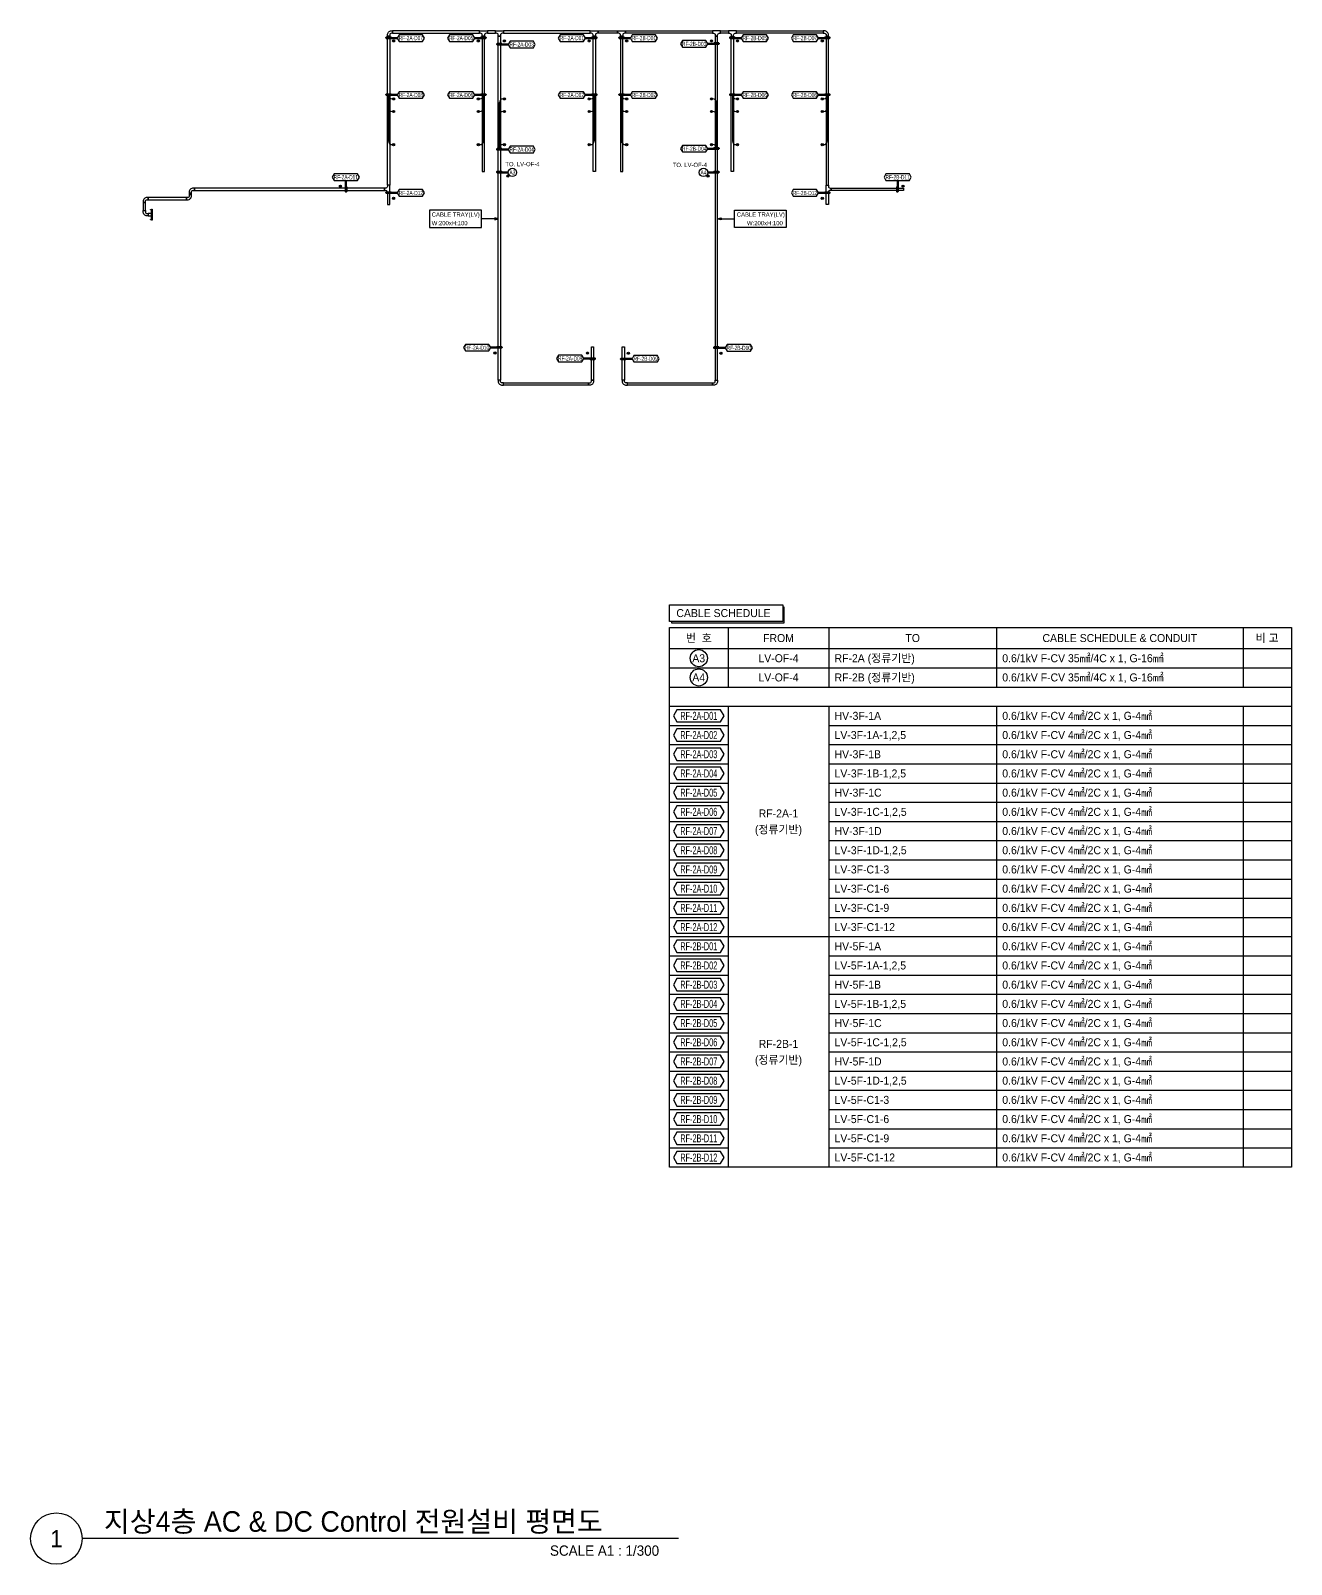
# Model space of a CAD drawing. Header units: millimetres. Extents: x 33052 to 374593, y 4425 to 1197630.
# Drawn here: x 84228 to 194570, y 721650 to 855826 of the extents above; entities that cross this region are included whole.
import ezdxf
from ezdxf.enums import TextEntityAlignment as Align

# ---------------------------------------------------------------- set-up
doc = ezdxf.new("R2010")
doc.units = ezdxf.units.MM
doc.header["$LTSCALE"] = 50
for name, color, linetype in [('-----26 Electrical Cable Tray_CONT', 3, 'Continuous'), ('-----29 Indicator', 1, 'Continuous'), ('-----29 주기', 1, 'Continuous'), ('-----30 Text', 2, 'Continuous'), ('-----41 Drawing Title', 2, 'Continuous'), ('AC CONTROL CABLE', 4, 'Continuous'), ('DC CONTROL CABLE', 1, 'Continuous')]:
    doc.layers.add(name, color=color, linetype=linetype)
doc.styles.add('ELEC', font='')
doc.styles.get('ELEC').set_extended_font_data('Dotum')

msp = doc.modelspace()

# ---------------------------------------------------------------- hatches: boundary and pattern name
at = {"layer": 'AC CONTROL CABLE', "linetype": 'Continuous'}
h = msp.add_hatch(color=256, dxfattribs=at)
edge = h.paths.add_edge_path()
edge.add_arc((125994, 843105), 93.6, 180, 540, ccw=False)
h = msp.add_hatch(color=256, dxfattribs=at)
edge = h.paths.add_edge_path()
edge.add_arc((143514, 843105), 93.6, 0, 360)
at = {"layer": 'DC CONTROL CABLE', "linetype": 'Continuous'}
h = msp.add_hatch(color=256, dxfattribs=at)
edge = h.paths.add_edge_path()
edge.add_arc((115994, 854930), 93.6, 180, 540, ccw=False)
h = msp.add_hatch(color=256, dxfattribs=at)
edge = h.paths.add_edge_path()
edge.add_arc((123414, 854930), 93.6, 0, 360)
h = msp.add_hatch(color=256, dxfattribs=at)
edge = h.paths.add_edge_path()
edge.add_arc((125694, 854930), 93.6, 180, 540, ccw=False)
h = msp.add_hatch(color=256, dxfattribs=at)
edge = h.paths.add_edge_path()
edge.add_arc((133114, 854930), 93.6, 0, 360)
h = msp.add_hatch(color=256, dxfattribs=at)
edge = h.paths.add_edge_path()
edge.add_arc((136394, 854930), 93.6, 180, 540, ccw=False)
h = msp.add_hatch(color=256, dxfattribs=at)
edge = h.paths.add_edge_path()
edge.add_arc((143814, 854930), 93.6, 0, 360)
h = msp.add_hatch(color=256, dxfattribs=at)
edge = h.paths.add_edge_path()
edge.add_arc((146094, 854930), 93.6, 180, 540, ccw=False)
h = msp.add_hatch(color=256, dxfattribs=at)
edge = h.paths.add_edge_path()
edge.add_arc((153514, 854930), 93.6, 0, 360)
h = msp.add_hatch(color=256, dxfattribs=at)
edge = h.paths.add_edge_path()
edge.add_arc((115994, 849855), 93.6, 180, 540, ccw=False)
h = msp.add_hatch(color=256, dxfattribs=at)
edge = h.paths.add_edge_path()
edge.add_arc((123414, 849855), 93.6, 0, 360)
h = msp.add_hatch(color=256, dxfattribs=at)
edge = h.paths.add_edge_path()
edge.add_arc((125694, 849855), 93.6, 180, 540, ccw=False)
h = msp.add_hatch(color=256, dxfattribs=at)
edge = h.paths.add_edge_path()
edge.add_arc((133114, 849855), 93.6, 0, 360)
h = msp.add_hatch(color=256, dxfattribs=at)
edge = h.paths.add_edge_path()
edge.add_arc((136394, 849855), 93.6, 180, 540, ccw=False)
h = msp.add_hatch(color=256, dxfattribs=at)
edge = h.paths.add_edge_path()
edge.add_arc((143814, 849855), 93.6, 0, 360)
h = msp.add_hatch(color=256, dxfattribs=at)
edge = h.paths.add_edge_path()
edge.add_arc((146094, 849855), 93.6, 180, 540, ccw=False)
h = msp.add_hatch(color=256, dxfattribs=at)
edge = h.paths.add_edge_path()
edge.add_arc((153514, 849855), 93.6, 0, 360)
h = msp.add_hatch(color=256, dxfattribs=at)
edge = h.paths.add_edge_path()
edge.add_arc((115994, 848755), 93.6, 180, 540, ccw=False)
h = msp.add_hatch(color=256, dxfattribs=at)
edge = h.paths.add_edge_path()
edge.add_arc((123414, 848755), 93.6, 0, 360)
h = msp.add_hatch(color=256, dxfattribs=at)
edge = h.paths.add_edge_path()
edge.add_arc((125694, 848755), 93.6, 180, 540, ccw=False)
h = msp.add_hatch(color=256, dxfattribs=at)
edge = h.paths.add_edge_path()
edge.add_arc((133114, 848755), 93.6, 0, 360)
h = msp.add_hatch(color=256, dxfattribs=at)
edge = h.paths.add_edge_path()
edge.add_arc((136394, 848755), 93.6, 180, 540, ccw=False)
h = msp.add_hatch(color=256, dxfattribs=at)
edge = h.paths.add_edge_path()
edge.add_arc((143814, 848755), 93.6, 0, 360)
h = msp.add_hatch(color=256, dxfattribs=at)
edge = h.paths.add_edge_path()
edge.add_arc((146094, 848755), 93.6, 180, 540, ccw=False)
h = msp.add_hatch(color=256, dxfattribs=at)
edge = h.paths.add_edge_path()
edge.add_arc((153514, 848755), 93.6, 0, 360)
h = msp.add_hatch(color=256, dxfattribs=at)
edge = h.paths.add_edge_path()
edge.add_arc((115994, 845855), 93.6, 180, 540, ccw=False)
h = msp.add_hatch(color=256, dxfattribs=at)
edge = h.paths.add_edge_path()
edge.add_arc((123414, 845855), 93.6, 0, 360)
h = msp.add_hatch(color=256, dxfattribs=at)
edge = h.paths.add_edge_path()
edge.add_arc((125694, 845855), 93.6, 180, 540, ccw=False)
h = msp.add_hatch(color=256, dxfattribs=at)
edge = h.paths.add_edge_path()
edge.add_arc((133114, 845855), 93.6, 0, 360)
h = msp.add_hatch(color=256, dxfattribs=at)
edge = h.paths.add_edge_path()
edge.add_arc((136394, 845855), 93.6, 180, 540, ccw=False)
h = msp.add_hatch(color=256, dxfattribs=at)
edge = h.paths.add_edge_path()
edge.add_arc((143814, 845855), 93.6, 0, 360)
h = msp.add_hatch(color=256, dxfattribs=at)
edge = h.paths.add_edge_path()
edge.add_arc((146094, 845855), 93.6, 180, 540, ccw=False)
h = msp.add_hatch(color=256, dxfattribs=at)
edge = h.paths.add_edge_path()
edge.add_arc((153514, 845855), 93.6, 0, 360)
h = msp.add_hatch(color=256, dxfattribs=at)
edge = h.paths.add_edge_path()
edge.add_arc((111340, 842223), 93.6, -90, 270)
h = msp.add_hatch(color=256, dxfattribs=at)
edge = h.paths.add_edge_path()
edge.add_arc((160588, 842223), 93.6, 270, 630, ccw=False)
h = msp.add_hatch(color=256, dxfattribs=at)
edge = h.paths.add_edge_path()
edge.add_arc((115994, 841155), 93.6, 180, 540, ccw=False)
h = msp.add_hatch(color=256, dxfattribs=at)
edge = h.paths.add_edge_path()
edge.add_arc((153514, 841155), 93.6, 0, 360)
h = msp.add_hatch(color=256, dxfattribs=at)
edge = h.paths.add_edge_path()
edge.add_arc((124864, 827621), 93.6, 0, 360)
h = msp.add_hatch(color=256, dxfattribs=at)
edge = h.paths.add_edge_path()
edge.add_arc((132963, 827620), 93.6, 360, 720, ccw=False)
h = msp.add_hatch(color=256, dxfattribs=at)
edge = h.paths.add_edge_path()
edge.add_arc((136545, 827604), 93.6, -180, 180)
h = msp.add_hatch(color=256, dxfattribs=at)
edge = h.paths.add_edge_path()
edge.add_arc((144644, 827604), 93.6, -180, 180, ccw=False)

# ---------------------------------------------------------------- linework, layer by layer
at = {"layer": '-----26 Electrical Cable Tray_CONT', "elevation": 0}
for points in [[(115804, 855605, 0.4142136), (115654, 855455), (115654, 855355), (115454, 855355), (115454, 855455, -0.4142136), (115804, 855805), (115904, 855805), (115904, 855605)], [(123504, 855605), (123504, 855805), (124204, 855805), (124204, 855605), (124104, 855605, 0.4142136), (123954, 855455), (123954, 855355), (123754, 855355), (123754, 855455, 0.4142136), (123604, 855605)], [(124904, 855605), (124904, 855805), (125604, 855805), (125604, 855605), (125504, 855605, 0.4142136), (125354, 855455), (125354, 855355), (125154, 855355), (125154, 855455, 0.4142136), (125004, 855605)], [(133203, 855605), (133203, 855805), (133903, 855805), (133903, 855605), (133803, 855605, 0.4142136), (133653, 855455), (133653, 855355), (133453, 855355), (133453, 855455, 0.4142136), (133303, 855605)], [(146004, 855605), (146004, 855805), (145304, 855805), (145304, 855605), (145404, 855605, -0.4142136), (145554, 855455), (145554, 855355), (145754, 855355), (145754, 855455, -0.4142136), (145904, 855605)], [(98105, 841380, -0.4142136), (97955, 841230), (97855, 841230), (97855, 841030), (97955, 841030, 0.4142136), (98305, 841380), (98305, 841480), (98105, 841480)], [(98305, 841705, -0.4142136), (98455, 841855), (98555, 841855), (98555, 842055), (98455, 842055, 0.4142136), (98105, 841705), (98105, 841605), (98305, 841605)], [(115454, 841605), (115654, 841605), (115654, 842305), (115454, 842305), (115454, 842205, -0.4142136), (115304, 842055), (115204, 842055), (115204, 841855), (115304, 841855, -0.4142136), (115454, 841705)], [(94266, 840880, -0.4142136), (94416, 841030), (94516, 841030), (94516, 841230), (94416, 841230, 0.4142136), (94066, 840880), (94066, 840780), (94266, 840780)], [(94266, 839980, 0.4142136), (94416, 839830), (94516, 839830), (94516, 839630), (94416, 839630, -0.4142136), (94066, 839980), (94066, 840080), (94266, 840080)], [(125504, 825005, -0.4142136), (125354, 825155), (125354, 825255), (125154, 825255), (125154, 825155, 0.4142136), (125504, 824805), (125604, 824805), (125604, 825005)], [(133153, 825005, 0.4142136), (133303, 825155), (133303, 825255), (133503, 825255), (133503, 825155, -0.4142136), (133153, 824805), (133053, 824805), (133053, 825005)], [(136355, 825005, -0.4142136), (136205, 825155), (136205, 825255), (136005, 825255), (136005, 825155, 0.4142136), (136355, 824805), (136455, 824805), (136455, 825005)], [(144004, 825005, 0.4142136), (144154, 825155), (144154, 825255), (144354, 825255), (144354, 825155, -0.4142136), (144004, 824805), (143904, 824805), (143904, 825005)]]:
    msp.add_lwpolyline(points, format="xyb", close=True, dxfattribs=at)
for points in [[(115654, 842305), (115454, 842305), (115454, 855355), (115654, 855355)], [(123504, 855605), (123504, 855805), (115904, 855805), (115904, 855605)], [(123754, 843505), (123954, 843505), (123954, 855355), (123754, 855355)], [(124904, 855605), (124904, 855805), (124204, 855805), (124204, 855605)], [(125354, 825255), (125154, 825255), (125154, 855355), (125354, 855355)], [(133203, 855605), (133203, 855805), (125604, 855805), (125604, 855605)], [(133654, 843505), (133454, 843505), (133453, 855355), (133653, 855355)], [(136303, 855605), (136303, 855805), (143904, 855805), (143904, 855605)], [(144604, 855605), (144604, 855805), (145304, 855805), (145304, 855605)], [(146004, 855605), (146004, 855805), (153604, 855805), (153604, 855605)], [(98305, 841605), (98105, 841605), (98105, 841480), (98305, 841480)], [(98555, 842055), (98555, 841855), (115204, 841855), (115204, 842055)], [(115454, 840605), (115654, 840605), (115654, 841605), (115454, 841605)], [(160628, 842055), (160628, 841855), (154304, 841855), (154304, 842055)], [(94266, 840780), (94066, 840780), (94066, 840080), (94266, 840080)], [(94516, 841230), (94516, 841030), (97855, 841030), (97855, 841230)], [(94804, 839630), (94804, 839830), (94516, 839830), (94516, 839630)], [(133503, 825255), (133303, 825255), (133303, 828170), (133503, 828170)], [(136205, 825255), (136005, 825255), (136005, 828154), (136205, 828154)], [(125604, 824805), (125604, 825005), (133053, 825005), (133053, 824805)], [(136455, 824805), (136455, 825005), (143904, 825005), (143904, 824805)]]:
    msp.add_lwpolyline(points, close=True, dxfattribs=at)
at = {"layer": '-----26 Electrical Cable Tray_CONT'}
for points in [[(133903, 855605), (133903, 855805), (135603, 855805), (135603, 855605)], [(135854, 843505), (136054, 843505), (136053, 855355), (135853, 855355)], [(144154, 825255), (144354, 825255), (144354, 855355), (144154, 855355)], [(145754, 843505), (145554, 843505), (145554, 855355), (145754, 855355)], [(153854, 842305), (154054, 842305), (154054, 855355), (153854, 855355)], [(154054, 840605), (153854, 840605), (153854, 841605), (154054, 841605)]]:
    msp.add_lwpolyline(points, close=True, dxfattribs=at)
for points in [[(135603, 855605), (135603, 855805), (136303, 855805), (136303, 855605), (136203, 855605, 0.4142136), (136053, 855455), (136053, 855355), (135853, 855355), (135853, 855455, 0.4142136), (135703, 855605)], [(144604, 855605), (144604, 855805), (143904, 855805), (143904, 855605), (144004, 855605, -0.4142136), (144154, 855455), (144154, 855355), (144354, 855355), (144354, 855455, -0.4142136), (144504, 855605)], [(153704, 855605, -0.4142136), (153854, 855455), (153854, 855355), (154054, 855355), (154054, 855455, 0.4142136), (153704, 855805), (153604, 855805), (153604, 855605)], [(154054, 841605), (153854, 841605), (153854, 842305), (154054, 842305), (154054, 842205, 0.4142136), (154204, 842055), (154304, 842055), (154304, 841855), (154204, 841855, 0.4142136), (154054, 841705)]]:
    msp.add_lwpolyline(points, format="xyb", close=True, dxfattribs=at)
at = {"layer": '-----29 Indicator', "color": 1}
for p, q in [((125154, 839365), (123682, 839365)), ((125154, 839365), (124854, 839440)), ((124854, 839440), (124854, 839290)), ((124854, 839290), (125154, 839365)), ((144354, 839365), (144654, 839440)), ((144654, 839290), (144354, 839365)), ((144354, 839365), (145825, 839365)), ((144654, 839440), (144654, 839290))]:
    msp.add_line(p, q, dxfattribs=at)
at = {"layer": '-----29 Indicator', "lineweight": 100, "elevation": 0}
for points in [[(116317, 855181), (116317, 855181), (115346, 855181), (115346, 855234), (115761, 855234), (115761, 855145)], [(123091, 855181), (123091, 855181), (124061, 855181), (124061, 855234), (123646, 855234), (123646, 855145)], [(132791, 855181), (132791, 855181), (133761, 855181), (133761, 855234), (133346, 855234), (133346, 855145)], [(136717, 855181), (136717, 855181), (135746, 855181), (135746, 855234), (136161, 855234), (136161, 855145)], [(143491, 854668), (143491, 854668), (144461, 854668), (144461, 854722), (144046, 854722), (144046, 854633)], [(146417, 855181), (146417, 855181), (145446, 855181), (145446, 855234), (145861, 855234), (145861, 855145)], [(153191, 855181), (153191, 855181), (154161, 855181), (154161, 855234), (153746, 855234), (153746, 855145)], [(126017, 854619), (126017, 854619), (125046, 854619), (125046, 854672), (125461, 854672), (125461, 854583)], [(116317, 850200), (116317, 850200), (115346, 850200), (115346, 850253), (115761, 850253), (115761, 850164)], [(123091, 850200), (123091, 850200), (124061, 850200), (124061, 850253), (123646, 850253), (123646, 850164)], [(132791, 850200), (132791, 850200), (133761, 850200), (133761, 850253), (133346, 850253), (133346, 850164)], [(136717, 850200), (136717, 850200), (135746, 850200), (135746, 850253), (136161, 850253), (136161, 850164)], [(146417, 850200), (146417, 850200), (145446, 850200), (145446, 850253), (145861, 850253), (145861, 850164)], [(153191, 850200), (153191, 850200), (154161, 850200), (154161, 850253), (153746, 850253), (153746, 850164)], [(126017, 845427), (126017, 845427), (125046, 845427), (125046, 845480), (125461, 845480), (125461, 845391)], [(143491, 845502), (143491, 845502), (144461, 845502), (144461, 845556), (144046, 845556), (144046, 845467)], [(111813, 842718), (111813, 842718), (111813, 841747), (111866, 841747), (111866, 842163), (111777, 842163)], [(126017, 843428), (126017, 843428), (125046, 843428), (125046, 843481), (125461, 843481), (125461, 843392)], [(143491, 843428), (143491, 843428), (144461, 843428), (144461, 843481), (144046, 843481), (144046, 843392)], [(160114, 842718), (160114, 842718), (160114, 841747), (160061, 841747), (160061, 842163), (160150, 842163)], [(116317, 841628), (116317, 841628), (115346, 841628), (115346, 841682), (115761, 841682), (115761, 841593)], [(153191, 841628), (153191, 841628), (154161, 841628), (154161, 841682), (153746, 841682), (153746, 841593)], [(124491, 828095), (124491, 828095), (125461, 828095), (125461, 828148), (125046, 828148), (125046, 828059)], [(145017, 828077), (145017, 828077), (144046, 828077), (144046, 828130), (144461, 828130), (144461, 828041)], [(132640, 827147), (132640, 827147), (133610, 827147), (133610, 827094), (133195, 827094), (133195, 827183)], [(136868, 827130), (136868, 827130), (135897, 827130), (135897, 827077), (136312, 827077), (136312, 827166)]]:
    msp.add_lwpolyline(points, dxfattribs=at)
at = {"layer": '-----29 Indicator', "color": 1, "elevation": 0}
for points in [[(119146, 840115), (119146, 838615), (123682, 838615), (123682, 840115)], [(150361, 840115), (150361, 838615), (145825, 838615), (145825, 840115)]]:
    msp.add_lwpolyline(points, close=True, dxfattribs=at)
at = {"layer": '-----29 Indicator'}
for centre in [(126388, 843428), (143119, 843428)]:
    msp.add_circle(centre, 371, dxfattribs=at)
at = {"layer": '-----29 주기', "elevation": 0}
for points in [[(116483, 855469), (116317, 855181), (116483, 854892), (118529, 854892), (118696, 855181), (118529, 855469)], [(120878, 855469), (120711, 855181), (120878, 854892), (122924, 854892), (123091, 855181), (122924, 855469)], [(126183, 854908), (126017, 854619), (126183, 854330), (128229, 854330), (128396, 854619), (128229, 854908)], [(130578, 855469), (130411, 855181), (130578, 854892), (132624, 854892), (132791, 855181), (132624, 855469)], [(136883, 855469), (136717, 855181), (136883, 854892), (138929, 854892), (139096, 855181), (138929, 855469)], [(141278, 854957), (141111, 854668), (141278, 854380), (143324, 854380), (143491, 854668), (143324, 854957)], [(146583, 855469), (146417, 855181), (146583, 854892), (148629, 854892), (148796, 855181), (148629, 855469)], [(150978, 855469), (150811, 855181), (150978, 854892), (153024, 854892), (153191, 855181), (153024, 855469)], [(116483, 850489), (116317, 850200), (116483, 849911), (118529, 849911), (118696, 850200), (118529, 850489)], [(120878, 850489), (120711, 850200), (120878, 849911), (122924, 849911), (123091, 850200), (122924, 850489)], [(130578, 850489), (130411, 850200), (130578, 849911), (132624, 849911), (132791, 850200), (132624, 850489)], [(136883, 850489), (136717, 850200), (136883, 849911), (138929, 849911), (139096, 850200), (138929, 850489)], [(146583, 850489), (146417, 850200), (146583, 849911), (148629, 849911), (148796, 850200), (148629, 850489)], [(150978, 850489), (150811, 850200), (150978, 849911), (153024, 849911), (153191, 850200), (153024, 850489)], [(126183, 845716), (126017, 845427), (126183, 845138), (128229, 845138), (128396, 845427), (128229, 845716)], [(141278, 845791), (141111, 845502), (141278, 845214), (143324, 845214), (143491, 845502), (143324, 845791)], [(110790, 843295), (110623, 843007), (110790, 842718), (112836, 842718), (113002, 843007), (112836, 843295)], [(159091, 843295), (158925, 843007), (159091, 842718), (161137, 842718), (161304, 843007), (161137, 843295)], [(116483, 841917), (116317, 841628), (116483, 841339), (118529, 841339), (118696, 841628), (118529, 841917)], [(150978, 841917), (150811, 841628), (150978, 841339), (153024, 841339), (153191, 841628), (153024, 841917)], [(122278, 828383), (122111, 828095), (122278, 827806), (124324, 827806), (124491, 828095), (124324, 828383)], [(145183, 828366), (145017, 828077), (145183, 827788), (147229, 827788), (147396, 828077), (147229, 828366)], [(130427, 827436), (130260, 827147), (130427, 826858), (132473, 826858), (132640, 827147), (132473, 827436)], [(137034, 827419), (136868, 827130), (137034, 826842), (139080, 826842), (139247, 827130), (139080, 827419)]]:
    msp.add_lwpolyline(points, close=True, dxfattribs=at)
at = {"layer": '-----41 Drawing Title', "color": 7}
msp.add_line((140922, 723900), (88728, 723900), dxfattribs=at)
msp.add_circle((86478, 723900), 2250, dxfattribs=at)
at = {"color": 0, "elevation": 0}
for points in [[(94704, 840155), (94704, 840180), (94804, 840180), (94804, 839280), (94704, 839280), (94704, 839305)], [(94804, 840205), (94854, 840205), (94854, 839255), (94804, 839255), (94804, 840205)]]:
    msp.add_lwpolyline(points, dxfattribs=at)
at = {"layer": 'AC CONTROL CABLE', "linetype": 'Continuous', "elevation": 0}
for points in [[(125254, 844221, 0, 202, 0), (125254, 843771, 0, 0, 0), (125254, 843405, 0, 0, 0.4142136), (125554, 843105, 0, 0, 0), (125994, 843105, 0, 0, 0)], [(144254, 844221, 0, 202, 0), (144254, 843771, 0, 0, 0), (144254, 843405, 0, 0, -0.4142136), (143954, 843105, 0, 0, 0), (143514, 843105, 0, 0, 0)]]:
    msp.add_lwpolyline(points, format="xyseb", dxfattribs=at)
at = {"layer": 'AC CONTROL CABLE', "linetype": 'Continuous'}
for centre in [(125994, 843105), (143514, 843105, 0)]:
    msp.add_circle(centre, 93.8, dxfattribs=at)
at = {"layer": 'DC CONTROL CABLE', "linetype": 'Continuous'}
for p, q in [((115557, 850155, 0), (115557, 846155, 0)), ((115857, 849855, 0), (115994, 849855)), ((123550, 849855, 0), (123414, 849855)), ((123850, 850155, 0), (123850, 846155, 0)), ((125257, 845555, 0), (125257, 849555, 0)), ((125557, 849855, 0), (125694, 849855)), ((133250, 849855), (133114, 849855, 0)), ((133550, 850155), (133550, 846155)), ((135957, 850155, 0), (135957, 846155, 0)), ((136257, 849855, 0), (136394, 849855)), ((143950, 849855), (143814, 849855, 0)), ((144250, 845555), (144250, 849555)), ((145657, 850155, 0), (145657, 846155, 0)), ((145957, 849855, 0), (146094, 849855)), ((153650, 849855), (153514, 849855, 0)), ((153950, 850155), (153950, 846155)), ((115857, 848755, 0), (115994, 848755)), ((123550, 848755, 0), (123414, 848755)), ((125557, 848755, 0), (125694, 848755)), ((133250, 848755), (133114, 848755, 0)), ((136257, 848755, 0), (136394, 848755)), ((143950, 848755), (143814, 848755, 0)), ((145957, 848755, 0), (146094, 848755)), ((153650, 848755), (153514, 848755, 0)), ((115857, 845855, 0), (115994, 845855)), ((123550, 845855, 0), (123414, 845855)), ((125557, 845855, 0), (125694, 845855)), ((133250, 845855), (133114, 845855, 0)), ((136257, 845855, 0), (136394, 845855)), ((143950, 845855), (143814, 845855, 0)), ((145957, 845855, 0), (146094, 845855)), ((153650, 845855), (153514, 845855, 0))]:
    msp.add_line(p, q, dxfattribs=at)
at = {"layer": 'DC CONTROL CABLE', "linetype": 'Continuous', "elevation": 0}
for points in [[(115554, 855725, 0, 202, 0), (115554, 855275, 0, 0, 0), (115554, 855230, 0, 0, 0.4142136), (115854, 854930, 0, 0, 0), (115994, 854930, 0, 0, 0)], [(123854, 855725, 0, 202, 0), (123854, 855275, 0, 0, 0), (123854, 855230, 0, 0, -0.4142136), (123554, 854930, 0, 0, 0), (123414, 854930, 0, 0, 0)], [(125254, 854135, 0, 202, 0), (125254, 854585, 0, 0, 0), (125254, 854630, 0, 0, -0.4142136), (125554, 854930, 0, 0, 0), (125694, 854930, 0, 0, 0)], [(133554, 855725, 0, 202, 0), (133554, 855275, 0, 0, 0), (133554, 855230, 0, 0, -0.4142136), (133254, 854930, 0, 0, 0), (133114, 854930, 0, 0, 0)], [(144254, 854135, 0, 202, 0), (144254, 854585, 0, 0, 0), (144254, 854630, 0, 0, 0.4142136), (143954, 854930, 0, 0, 0), (143814, 854930, 0, 0, 0)], [(153954, 855725, 0, 202, 0), (153954, 855275, 0, 0, 0), (153954, 855230, 0, 0, -0.4142136), (153654, 854930, 0, 0, 0), (153514, 854930, 0, 0, 0)], [(115557, 850806, 0, 202, 0), (115557, 850356, 0, 0, 0), (115557, 850155, 0, 0, 0)], [(123850, 850806, 0, 202, 0), (123850, 850356, 0, 0, 0), (123850, 850155, 0, 0, 0)], [(133550, 850806, 0, 202, 0), (133550, 850356, 0, 0, 0), (133550, 850155, 0, 0, 0)], [(135957, 850806, 0, 202, 0), (135957, 850356, 0, 0, 0), (135957, 850155, 0, 0, 0)], [(145657, 850806, 0, 202, 0), (145657, 850356, 0, 0, 0), (145657, 850155, 0, 0, 0)], [(153950, 850806, 0, 202, 0), (153950, 850356, 0, 0, 0), (153950, 850155, 0, 0, 0)], [(125257, 844904, 0, 202, 0), (125257, 845354, 0, 0, 0), (125257, 845555, 0, 0, 0)], [(144250, 844904, 0, 202, 0), (144250, 845354, 0, 0, 0), (144250, 845555, 0, 0, 0)], [(112501, 841955, 0, 202, 0), (112051, 841955, 0, 0, 0), (111640, 841955, 0, 0, -0.4142136), (111340, 842255, 0, 0, 0), (111340, 842255, 0, 0, 0)], [(115554, 842316, 0, 202, 0), (115554, 841866, 0, 0, 0), (115554, 841455, 0, 0, 0.4142136), (115854, 841155, 0, 0, 0), (115994, 841155, 0, 0, 0)], [(153954, 842316, 0, 202, 0), (153954, 841866, 0, 0, 0), (153954, 841455, 0, 0, -0.4142136), (153654, 841155, 0, 0, 0), (153514, 841155, 0, 0, 0)], [(159426, 841955, 0, 202, 0), (159876, 841955, 0, 0, 0), (160288, 841955, 0, 0, 0.4142136), (160588, 842255, 0, 0, 0), (160588, 842255, 0, 0, 0)], [(125254, 828783, 0, 202, 0), (125254, 828333, 0, 0, 0), (125254, 827921, 0, 0, -0.4142136), (124954, 827621, 0, 0, 0), (124814, 827621, 0, 0, 0)], [(133403, 826459, 0, 202, 0), (133403, 826909, 0, 0, 0), (133403, 827320, 0, 0, 0.4142136), (133103, 827620, 0, 0, 0), (132963, 827620, 0, 0, 0)], [(136105, 826442, 0, 202, 0), (136105, 826892, 0, 0, 0), (136105, 827304, 0, 0, -0.4142136), (136405, 827604, 0, 0, 0), (136545, 827604, 0, 0, 0)]]:
    msp.add_lwpolyline(points, format="xyseb", dxfattribs=at)
at = {"layer": 'DC CONTROL CABLE', "linetype": 'Continuous'}
for points in [[(135954, 855725, 0, 202, 0), (135954, 855275, 0, 0, 0), (135954, 855230, 0, 0, 0.4142136), (136254, 854930, 0, 0, 0), (136394, 854930, 0, 0, 0)], [(145654, 855725, 0, 202, 0), (145654, 855275, 0, 0, 0), (145654, 855230, 0, 0, 0.4142136), (145954, 854930, 0, 0, 0), (146094, 854930, 0, 0, 0)], [(144254, 828765, 0, 202, 0), (144254, 828315, 0, 0, 0), (144254, 827904, 0, 0, 0.4142136), (144554, 827604, 0, 0, 0), (144694, 827604, 0, 0, 0)]]:
    msp.add_lwpolyline(points, format="xyseb", dxfattribs=at)
for centre in [(115994, 854930, 0), (123414, 854930, 0), (125694, 854930, 0), (133114, 854930), (136394, 854930, 0), (143814, 854930), (146094, 854930, 0), (153514, 854930), (115994, 849855, 0), (123414, 849855, 0), (125694, 849855, 0), (133114, 849855), (136394, 849855, 0), (143814, 849855), (146094, 849855, 0), (153514, 849855), (115994, 848755, 0), (123414, 848755, 0), (125694, 848755, 0), (133114, 848755), (136394, 848755, 0), (143814, 848755), (146094, 848755, 0), (153514, 848755), (115994, 845855, 0), (123414, 845855, 0), (125694, 845855, 0), (133114, 845855), (136394, 845855, 0), (143814, 845855), (146094, 845855, 0), (153514, 845855), (111340, 842223, 0), (160588, 842223, 0), (115994, 841155, 0), (153514, 841155), (124864, 827621, 0), (132963, 827620, 0), (136545, 827604, 0), (144644, 827604, 0)]:
    msp.add_circle(centre, 93.8, dxfattribs=at)
for centre, start, end in [((115857, 850155, 0), 180, 270), ((123550, 850155, 0), 270, 0), ((125557, 849555, 0), 90, 180), ((133250, 850155), 270, 0), ((136257, 850155, 0), 180, 270), ((143950, 849555), 0, 90), ((145957, 850155, 0), 180, 270), ((153650, 850155), 270, 0), ((115857, 849055, 0), 180, 270), ((123550, 849055, 0), 270, 0), ((125557, 848455, 0), 90, 180), ((133250, 849055), 270, 0), ((136257, 849055, 0), 180, 270), ((143950, 848455), 0, 90), ((145957, 849055, 0), 180, 270), ((153650, 849055), 270, 0), ((115857, 846155, 0), 180, 270), ((123550, 846155, 0), 270, 0), ((125557, 845555, 0), 90, 180), ((133250, 846155), 270, 0), ((136257, 846155, 0), 180, 270), ((143950, 845555), 0, 90), ((145957, 846155, 0), 180, 270), ((153650, 846155), 270, 0)]:
    msp.add_arc(centre, 300, start, end, dxfattribs=at)

# ---------------------------------------------------------------- texts
at = {"layer": '-----26 Electrical Cable Tray_CONT', "style": 'ELEC'}
for s, p in [('CABLE TRAY(LV)', (119333, 839740, 0)), ('CABLE TRAY(LV)', (146034, 839740, 0)), ('W:200xH:100', (119333, 838990, 0)), ('W:200xH:100', (146926, 838990, 0))]:
    msp.add_text(s, height=375, dxfattribs=at).set_placement(p, align=Align.MIDDLE_LEFT)
at = {"layer": '-----30 Text', "linetype": 'Continuous', "style": 'ELEC', "width": 0.7}
for s, p in [('RF-2A-D07', (117506, 855181, 0)), ('RF-2A-D05', (121901, 855181, 0)), ('RF-2A-D03', (127206, 854619, 0)), ('RF-2A-D01', (131601, 855181, 0)), ('RF-2B-D01', (137906, 855181, 0)), ('RF-2B-D03', (142301, 854668, 0)), ('RF-2B-D05', (147606, 855181, 0)), ('RF-2B-D07', (152001, 855181, 0)), ('RF-2A-D08', (117506, 850200, 0)), ('RF-2A-D06', (121901, 850200, 0)), ('RF-2A-D02', (131601, 850200, 0)), ('RF-2B-D02', (137906, 850200, 0)), ('RF-2B-D06', (147606, 850200, 0)), ('RF-2B-D08', (152001, 850200)), ('RF-2A-D04', (127206, 845427, 0)), ('RF-2B-D04', (142301, 845502)), ('RF-2A-D11', (111813, 843007, 0)), ('A3', (126388, 843428)), ('A4', (143119, 843428)), ('RF-2B-D11', (160114, 843007, 0)), ('RF-2A-D12', (117506, 841628, 0)), ('RF-2B-D12', (152001, 841628, 0)), ('RF-2A-D10', (123301, 828095, 0)), ('RF-2B-D10', (146206, 828077, 0)), ('RF-2A-D09', (131450, 827147, 0)), ('RF-2B-D09', (138057, 827130, 0))]:
    msp.add_text(s, height=375, dxfattribs=at).set_placement(p, align=Align.MIDDLE)
at = {"layer": '-----30 Text', "style": 'ELEC'}
for p in [(127270, 844151), (141923, 844083)]:
    msp.add_text('TO. LV-OF-4', height=375, dxfattribs=at).set_placement(p, align=Align.MIDDLE)
msp.add_text('CABLE SCHEDULE', height=700, dxfattribs=at).set_placement((140747, 804523, 0))
at = {"layer": '-----41 Drawing Title', "color": 2, "style": 'ELEC'}
msp.add_text('지상4층 AC & DC Control 전원설비 평면도', height=1800, dxfattribs=at).set_placement((90645, 724500))
at = {"layer": '-----41 Drawing Title', "color": 7, "style": 'ELEC'}
msp.add_text('1', height=1500, dxfattribs=at).set_placement((86478, 723900), align=Align.MIDDLE)
at = {"layer": '-----41 Drawing Title', "style": 'ELEC'}
msp.add_text('SCALE A1 : 1/300', height=900, dxfattribs=at).set_placement((139237, 722400), align=Align.RIGHT)
at = {"color": 0, "style": 'ELEC', "width": 0.7}
msp.add_text('LV 트레이 건물용', height=50, rotation=90, dxfattribs=at).set_placement((94749, 839730), align=Align.MIDDLE_CENTER)

# ---------------------------------------------------------------- wipeouts: each hides what was drawn before it
msp.add_wipeout([(194570, 756403), (140137, 756403), (140137, 803612), (194570, 803612)]).translate(0, 0, 0).dxf.layer = '-----29 Indicator'

# ---------------------------------------------------------------- next in the draw order: linework, layer by layer
at = {"layer": '-----29 Indicator', "elevation": 0}
for points in [[(140135, 805607), (150054, 805607), (150054, 804137), (140135, 804137)], [(194570, 756403), (140137, 756403), (140137, 803612), (194570, 803612)]]:
    msp.add_lwpolyline(points, close=True, dxfattribs=at)
for points in [[(140331, 804137), (140331, 804011), (150194, 804011), (150194, 805383), (150054, 805383)], [(145277, 803612), (145277, 798403)], [(154089, 803612), (154089, 798403)], [(168770, 803612), (168770, 798403)], [(190344, 803612), (190344, 798403)], [(140137, 801764), (194570, 801764)], [(140137, 800083), (194570, 800083)], [(140137, 798403), (194570, 798403)], [(140137, 796723), (194570, 796723)], [(145277, 796723), (145277, 756403)], [(154089, 796723), (154089, 756403)], [(168770, 796723), (168770, 756403)], [(190344, 796723), (190344, 756403)], [(140137, 795043), (145277, 795043)], [(154089, 795043), (194570, 795043)], [(140137, 793363), (145277, 793363)], [(154089, 793363), (194570, 793363)], [(140137, 791683), (145277, 791683)], [(154089, 791683), (194570, 791683)], [(140137, 790003), (145277, 790003)], [(154089, 790003), (194570, 790003)], [(140137, 788323), (145277, 788323)], [(154089, 788323), (194570, 788323)], [(140137, 786643), (145277, 786643)], [(154089, 786643), (194570, 786643)], [(140137, 784963), (145277, 784963)], [(154089, 784963), (194570, 784963)], [(140137, 783283), (145277, 783283)], [(154089, 783283), (194570, 783283)], [(140137, 781603), (145277, 781603)], [(154089, 781603), (194570, 781603)], [(140137, 779923), (145277, 779923)], [(154089, 779923), (194570, 779923)], [(140137, 778243), (145277, 778243)], [(154089, 778243), (194570, 778243)], [(140137, 776563), (194570, 776563)], [(140137, 774883), (145277, 774883)], [(154089, 774883), (194570, 774883)], [(140137, 773203), (145277, 773203)], [(154089, 773203), (194570, 773203)], [(140137, 771523), (145277, 771523)], [(154089, 771523), (194570, 771523)], [(140137, 769843), (145277, 769843)], [(154089, 769843), (194570, 769843)], [(140137, 768163), (145277, 768163)], [(154089, 768163), (194570, 768163)], [(140137, 766483), (145277, 766483)], [(154089, 766483), (194570, 766483)], [(140137, 764803), (145277, 764803)], [(154089, 764803), (194570, 764803)], [(140137, 763123), (145277, 763123)], [(154089, 763123), (194570, 763123)], [(140137, 761443), (145277, 761443)], [(154089, 761443), (194570, 761443)], [(140137, 759763), (145277, 759763)], [(154089, 759763), (194570, 759763)], [(140137, 758083), (145277, 758083)], [(154089, 758083), (194570, 758083)]]:
    msp.add_lwpolyline(points, dxfattribs=at)
at = {"layer": '-----29 Indicator'}
for centre in [(142707, 800924, 0), (142707, 799244, 0)]:
    msp.add_circle(centre, 751, dxfattribs=at)
at = {"layer": '-----29 주기', "elevation": 0}
for points in [[(140798, 796422), (140486, 795883), (140798, 795344), (144616, 795344), (144928, 795883), (144616, 796422)], [(140798, 794742), (140486, 794203), (140798, 793664), (144616, 793664), (144928, 794203), (144616, 794742)], [(140798, 793062), (140486, 792523), (140798, 791984), (144616, 791984), (144928, 792523), (144616, 793062)], [(140798, 791382), (140486, 790843), (140798, 790304), (144616, 790304), (144928, 790843), (144616, 791382)], [(140798, 789702), (140486, 789163), (140798, 788624), (144616, 788624), (144928, 789163), (144616, 789702)], [(140798, 788022), (140486, 787483), (140798, 786944), (144616, 786944), (144928, 787483), (144616, 788022)], [(140798, 786342), (140486, 785803), (140798, 785264), (144616, 785264), (144928, 785803), (144616, 786342)], [(140798, 784662), (140486, 784123), (140798, 783584), (144616, 783584), (144928, 784123), (144616, 784662)], [(140798, 782982), (140486, 782443), (140798, 781904), (144616, 781904), (144928, 782443), (144616, 782982)], [(140798, 781302), (140486, 780763), (140798, 780224), (144616, 780224), (144928, 780763), (144616, 781302)], [(140798, 779622), (140486, 779083), (140798, 778544), (144616, 778544), (144928, 779083), (144616, 779622)], [(140798, 777942), (140486, 777403), (140798, 776864), (144616, 776864), (144928, 777403), (144616, 777942)], [(140798, 776262), (140486, 775723), (140798, 775184), (144616, 775184), (144928, 775723), (144616, 776262)], [(140798, 774582), (140486, 774043), (140798, 773504), (144616, 773504), (144928, 774043), (144616, 774582)], [(140798, 772902), (140486, 772363), (140798, 771824), (144616, 771824), (144928, 772363), (144616, 772902)], [(140798, 771222), (140486, 770683), (140798, 770144), (144616, 770144), (144928, 770683), (144616, 771222)], [(140798, 769542), (140486, 769003), (140798, 768464), (144616, 768464), (144928, 769003), (144616, 769542)], [(140798, 767862), (140486, 767323), (140798, 766784), (144616, 766784), (144928, 767323), (144616, 767862)], [(140798, 766182), (140486, 765643), (140798, 765104), (144616, 765104), (144928, 765643), (144616, 766182)], [(140798, 764502), (140486, 763963), (140798, 763424), (144616, 763424), (144928, 763963), (144616, 764502)], [(140798, 762822), (140486, 762283), (140798, 761744), (144616, 761744), (144928, 762283), (144616, 762822)], [(140798, 761142), (140486, 760603), (140798, 760064), (144616, 760064), (144928, 760603), (144616, 761142)], [(140798, 759462), (140486, 758923), (140798, 758384), (144616, 758384), (144928, 758923), (144616, 759462)], [(140798, 757782), (140486, 757243), (140798, 756704), (144616, 756704), (144928, 757243), (144616, 757782)]]:
    msp.add_lwpolyline(points, close=True, dxfattribs=at)

# ---------------------------------------------------------------- next in the draw order: texts
at = {"layer": '-----30 Text', "style": 'ELEC'}
for s, p in [('번  호', (142707, 802688, 0)), ('FROM', (149683, 802688, 0)), ('TO', (161429, 802688, 0)), ('CABLE SCHEDULE & CONDUIT', (179557, 802688, 0)), ('비 고', (192457, 802688, 0)), ('LV-OF-4', (149683, 800923, 0)), ('LV-OF-4', (149683, 799243, 0)), ('RF-2A-1', (149683, 787343, 0)), ('(정류기반)', (149683, 785943, 0)), ('RF-2B-1', (149683, 767183, 0)), ('(정류기반)', (149683, 765783, 0))]:
    msp.add_text(s, height=700, dxfattribs=at).set_placement(p, align=Align.MIDDLE_CENTER)
for s, p in [('A3', (142699, 800921, 0)), ('A4', (142699, 799241, 0))]:
    msp.add_text(s, height=700, dxfattribs=at).set_placement(p, align=Align.MIDDLE)
for s, p in [('RF-2A (정류기반)', (154589, 800923, 0)), ('0.6/1kV F-CV 35㎟/4C x 1, G-16㎟', (169270, 800923, 0)), ('0.6/1kV F-CV 35㎟/4C x 1, G-16㎟', (169270, 799243, 0)), ('RF-2B (정류기반)', (154589, 799243, 0)), ('HV-3F-1A', (154589, 795883, 0)), ('0.6/1kV F-CV 4㎟/2C x 1, G-4㎟', (169270, 795883, 0)), ('LV-3F-1A-1,2,5', (154589, 794203, 0)), ('0.6/1kV F-CV 4㎟/2C x 1, G-4㎟', (169270, 794203, 0)), ('0.6/1kV F-CV 4㎟/2C x 1, G-4㎟', (169270, 792523, 0)), ('HV-3F-1B', (154589, 792523, 0)), ('LV-3F-1B-1,2,5', (154589, 790843, 0)), ('0.6/1kV F-CV 4㎟/2C x 1, G-4㎟', (169270, 790843, 0)), ('HV-3F-1C', (154589, 789163, 0)), ('0.6/1kV F-CV 4㎟/2C x 1, G-4㎟', (169270, 789163, 0)), ('LV-3F-1C-1,2,5', (154589, 787483, 0)), ('0.6/1kV F-CV 4㎟/2C x 1, G-4㎟', (169270, 787483, 0)), ('0.6/1kV F-CV 4㎟/2C x 1, G-4㎟', (169270, 785803, 0)), ('HV-3F-1D', (154589, 785803, 0)), ('LV-3F-1D-1,2,5', (154589, 784123, 0)), ('0.6/1kV F-CV 4㎟/2C x 1, G-4㎟', (169270, 784123, 0)), ('LV-3F-C1-3', (154589, 782443, 0)), ('0.6/1kV F-CV 4㎟/2C x 1, G-4㎟', (169270, 782443, 0)), ('LV-3F-C1-6', (154589, 780763, 0)), ('0.6/1kV F-CV 4㎟/2C x 1, G-4㎟', (169270, 780763, 0)), ('0.6/1kV F-CV 4㎟/2C x 1, G-4㎟', (169270, 779083, 0)), ('LV-3F-C1-9', (154589, 779083, 0)), ('LV-3F-C1-12', (154589, 777403, 0)), ('0.6/1kV F-CV 4㎟/2C x 1, G-4㎟', (169270, 777403, 0)), ('HV-5F-1A', (154589, 775723, 0)), ('0.6/1kV F-CV 4㎟/2C x 1, G-4㎟', (169270, 775723, 0)), ('LV-5F-1A-1,2,5', (154589, 774043, 0)), ('0.6/1kV F-CV 4㎟/2C x 1, G-4㎟', (169270, 774043, 0)), ('HV-5F-1B', (154589, 772363, 0)), ('0.6/1kV F-CV 4㎟/2C x 1, G-4㎟', (169270, 772363, 0)), ('LV-5F-1B-1,2,5', (154589, 770683, 0)), ('0.6/1kV F-CV 4㎟/2C x 1, G-4㎟', (169270, 770683, 0)), ('HV-5F-1C', (154589, 769003, 0)), ('0.6/1kV F-CV 4㎟/2C x 1, G-4㎟', (169270, 769003, 0)), ('LV-5F-1C-1,2,5', (154589, 767323, 0)), ('0.6/1kV F-CV 4㎟/2C x 1, G-4㎟', (169270, 767323, 0)), ('HV-5F-1D', (154589, 765643, 0)), ('0.6/1kV F-CV 4㎟/2C x 1, G-4㎟', (169270, 765643, 0)), ('LV-5F-1D-1,2,5', (154589, 763963, 0)), ('0.6/1kV F-CV 4㎟/2C x 1, G-4㎟', (169270, 763963, 0)), ('LV-5F-C1-3', (154589, 762283, 0)), ('0.6/1kV F-CV 4㎟/2C x 1, G-4㎟', (169270, 762283, 0)), ('LV-5F-C1-6', (154589, 760603, 0)), ('0.6/1kV F-CV 4㎟/2C x 1, G-4㎟', (169270, 760603, 0)), ('LV-5F-C1-9', (154589, 758923, 0)), ('0.6/1kV F-CV 4㎟/2C x 1, G-4㎟', (169270, 758923, 0)), ('LV-5F-C1-12', (154589, 757243, 0)), ('0.6/1kV F-CV 4㎟/2C x 1, G-4㎟', (169270, 757243, 0))]:
    msp.add_text(s, height=700, dxfattribs=at).set_placement(p, align=Align.MIDDLE_LEFT)
at = {"layer": '-----30 Text', "linetype": 'Continuous', "style": 'ELEC', "width": 0.7}
for s, p in [('RF-2A-D01', (142707, 795883, 0)), ('RF-2A-D02', (142707, 794203, 0)), ('RF-2A-D03', (142707, 792523, 0)), ('RF-2A-D04', (142707, 790843, 0)), ('RF-2A-D05', (142707, 789163, 0)), ('RF-2A-D06', (142707, 787483, 0)), ('RF-2A-D07', (142707, 785803, 0)), ('RF-2A-D08', (142707, 784123, 0)), ('RF-2A-D09', (142707, 782443, 0)), ('RF-2A-D10', (142707, 780763, 0)), ('RF-2A-D11', (142707, 779083, 0)), ('RF-2A-D12', (142707, 777403, 0)), ('RF-2B-D01', (142707, 775723, 0)), ('RF-2B-D02', (142707, 774043, 0)), ('RF-2B-D03', (142707, 772363, 0)), ('RF-2B-D04', (142707, 770683, 0)), ('RF-2B-D05', (142707, 769003, 0)), ('RF-2B-D06', (142707, 767323, 0)), ('RF-2B-D07', (142707, 765643, 0)), ('RF-2B-D08', (142707, 763963, 0)), ('RF-2B-D09', (142707, 762283, 0)), ('RF-2B-D10', (142707, 760603, 0)), ('RF-2B-D11', (142707, 758923, 0)), ('RF-2B-D12', (142707, 757243, 0))]:
    msp.add_text(s, height=700, dxfattribs=at).set_placement(p, align=Align.MIDDLE)

doc.saveas('drawing.dxf')
